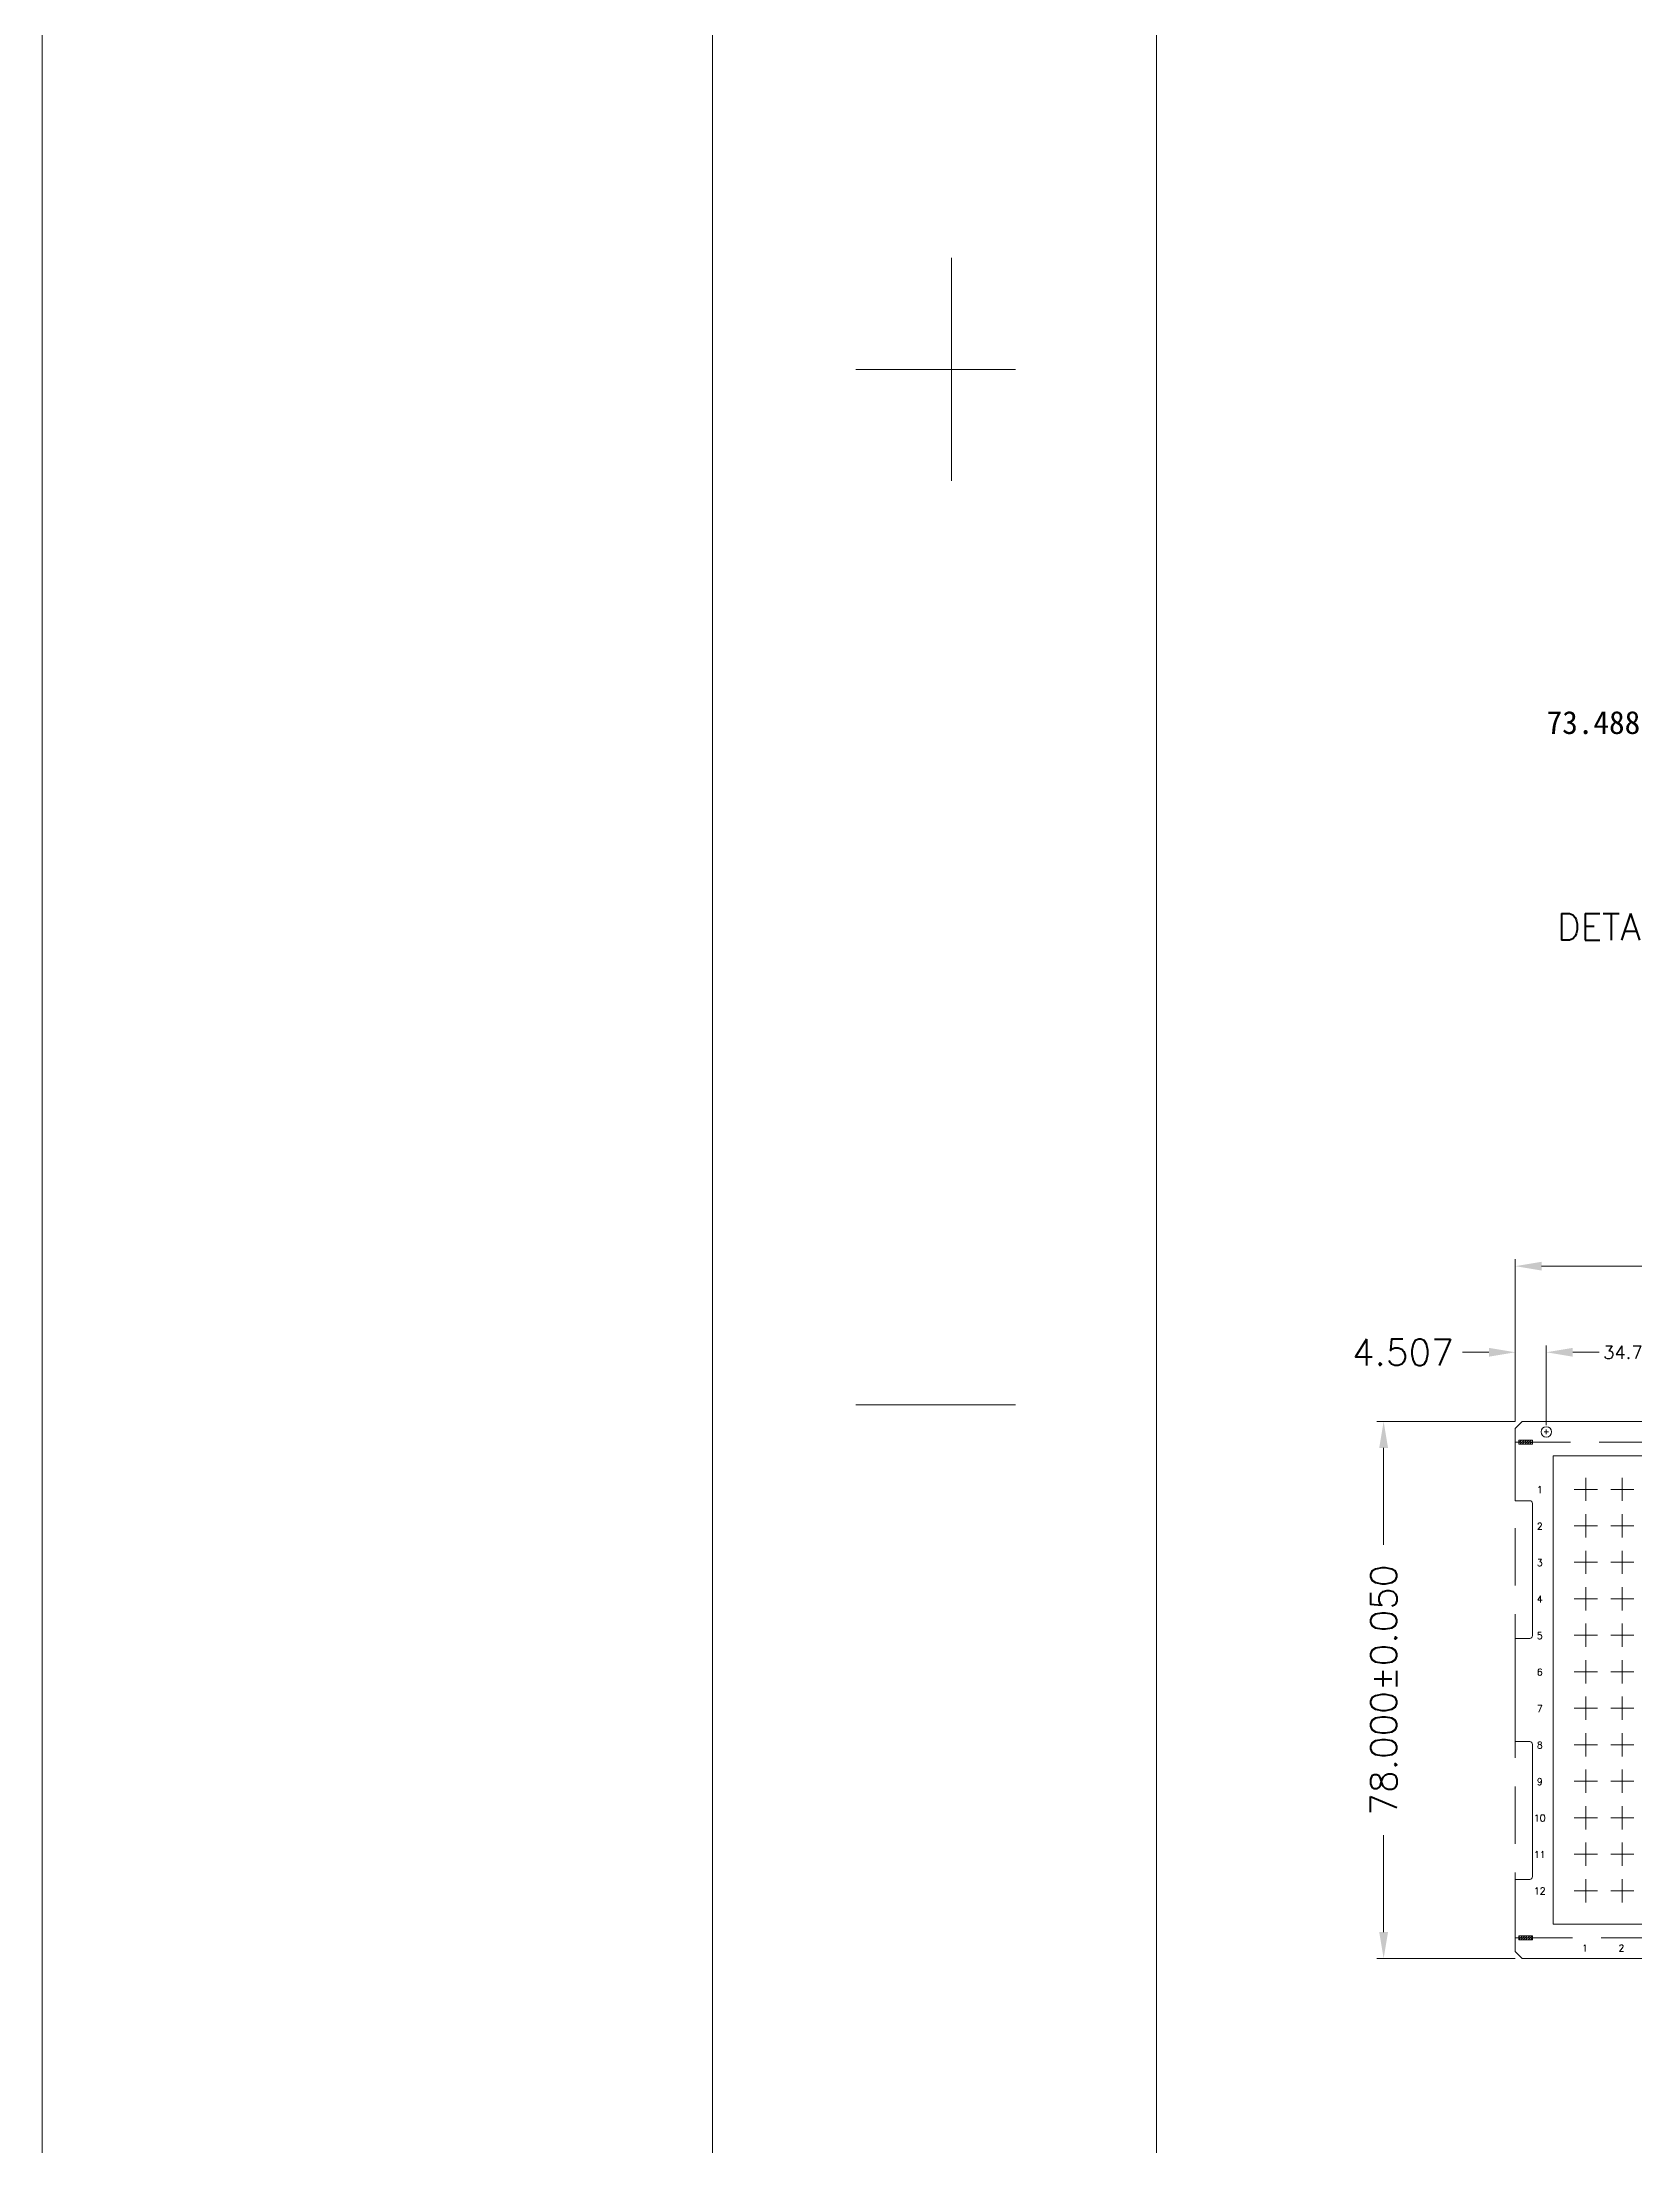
# Model space of a CAD drawing. Extents: x -140 to 3541, y -503 to -95.
# Drawn here: x 3120.4 to 3189.9, y -409.9 to -318.3 of the extents above; entities that cross this region are included whole.
import ezdxf

# ---------------------------------------------------------------- set-up
doc = ezdxf.new("R2010")
doc.units = 0
doc.header["$LTSCALE"] = 5
doc.header["$MEASUREMENT"] = 0
doc.header["$PDMODE"] = 3
for name, pattern in [('CENTER', [2, 1.25, -0.25, 0.25, -0.25]), ('DASHED', [0.75, 0.5, -0.25]), ('HIDDEN', [0.375, 0.25, -0.125])]:
    doc.linetypes.add(name, pattern=pattern)
doc.layers.get('Defpoints').update_dxf_attribs({"linetype": 'CONTINUOUS'})
for name, color, linetype in [('1', 7, 'CONTINUOUS'), ('1D', 4, 'CONTINUOUS'), ('center', 1, 'CONTINUOUS'), ('标注', 4, 'CONTINUOUS')]:
    doc.layers.add(name, color=color, linetype=linetype)
doc.layers.add('图层1实体', color=7, linetype='CONTINUOUS', lineweight=18)
doc.layers.add('尺寸线层', color=3, linetype='CONTINUOUS', lineweight=18)
doc.styles.add('SIMPLEX', font='SIMPLEX')
doc.styles.get("Standard").update_dxf_attribs({"font": 'romans.shx', "bigfont": 'bigfont.shx'})
doc.styles.add('宋体', font='')
doc.styles.get('宋体').set_extended_font_data('SimSun')
doc.dimstyles.new('副本Standard', dxfattribs={"dimtxt": 0.05, "dimasz": 0.05, "dimexe": 0.07, "dimexo": 0.07, "dimgap": 0.07, "dimtad": 1, "dimzin": 1, "dimdsep": 46, "dimtxsty": 'SIMPLEX', "dimcen": 0.1, "dimclrd": 256, "dimclre": 256, "dimclrt": 256, "dimadec": 0, "dimazin": 0, "dimtfac": 1, "dimtofl": 0, "dimtmove": 0, "dimatfit": 0, "dimfxl": 1, "dimlwd": -1, "dimlwe": -1, "dimarcsym": 0})

# ---------------------------------------------------------------- blocks, each defined once
blk = doc.blocks.new('*D100')
at = {"layer": 'Defpoints', "color": 0}
for p in [(3204.821, -274.423), (3198.555, -347.911), (3200.314, -347.911)]:
    blk.add_point(p, dxfattribs=at)
at = {"layer": '标注', "lineweight": 0}
blk.add_line((3200.289, -347.911), (3198.555, -347.911), dxfattribs=at)
at = {"layer": '标注', "lineweight": 0, "insert": (3192.137, -347.911), "char_height": 1, "attachment_point": 5, "style": '宋体'}
blk.add_mtext('73.488%%P0.300 TAPE', dxfattribs=at)

msp = doc.modelspace()

# ---------------------------------------------------------------- hatches: boundary and pattern name
at = {"layer": '1D', "lineweight": 0}
h = msp.add_hatch(dxfattribs=at)
h.set_pattern_fill('ANSI31', color=256, scale=0.6, style=0)
h.set_pattern_definition([(45, (2905.23009, -379.4911), (-0.053033009, 0.053033009), [])])
h.paths.add_polyline_path([(3184.80013, -379.17467), (3184.80013, -379.35467), (3185.40013, -379.35467), (3185.40013, -379.17467)])
h.paths.add_polyline_path([(3184.80013, -400.95467), (3184.80013, -400.77467), (3185.40013, -400.77467), (3185.40013, -400.95467)])
h.paths.add_polyline_path([(3261.30013, -400.77467), (3261.30013, -400.95467), (3261.90013, -400.95467), (3261.90013, -400.77467)])
h.paths.add_polyline_path([(3261.30013, -379.35467), (3261.30013, -379.17467), (3261.90013, -379.17467), (3261.90013, -379.35467)])

# ---------------------------------------------------------------- linework, layer by layer
at = {"layer": '1', "lineweight": 0}
msp.add_lwpolyline([(3261.75013, -401.76467), (3184.95013, -401.76467), (3184.65013, -401.46467), (3184.65013, -398.31467), (3185.28013, -398.31467, 0.41421356), (3185.40013, -398.19467), (3185.40013, -392.43467, 0.41421356), (3185.28013, -392.31467), (3184.65013, -392.31467), (3184.65013, -387.81467), (3185.28013, -387.81467, 0.41421356), (3185.40013, -387.69467), (3185.40013, -381.93467, 0.41421356), (3185.28013, -381.81467), (3184.65013, -381.81467), (3184.65013, -378.66467), (3184.95013, -378.36467), (3261.75013, -378.36467)], format="xyb", dxfattribs=at)
msp.add_circle((3186.00223, -378.81827), 0.2286, dxfattribs=at)
at = {"layer": '1D', "lineweight": 0}
for p, q in [((3185.90223, -378.81827), (3186.10223, -378.81827)), ((3186.00223, -378.91827), (3186.00223, -378.71827))]:
    msp.add_line(p, q, dxfattribs=at)
at = {"layer": '1D', "linetype": 'DASHED', "lineweight": 0}
msp.add_lwpolyline([(3262.05013, -379.26467), (3184.65013, -379.26467), (3184.65013, -400.86467), (3262.05013, -400.86467)], dxfattribs=at)
at = {"layer": '1D', "linetype": 'HIDDEN', "lineweight": 0}
for points in [[(3184.80013, -379.17467), (3184.80013, -379.35467), (3185.40013, -379.35467), (3185.40013, -379.17467)], [(3184.80013, -400.95467), (3184.80013, -400.77467), (3185.40013, -400.77467), (3185.40013, -400.95467)]]:
    msp.add_lwpolyline(points, close=True, dxfattribs=at)
at = {"layer": '1D', "lineweight": 0}
msp.add_lwpolyline([(3186.30013, -379.86467), (3260.70013, -379.86467), (3260.70013, -400.26467), (3186.30013, -400.26467)], close=True, dxfattribs=at)
at = {"layer": 'center', "linetype": 'CENTER', "lineweight": 0}
for p, q in [((3187.21791, -381.31967), (3188.23235, -381.31967)), ((3187.72513, -380.81245), (3187.72513, -381.82689)), ((3188.80791, -381.31967), (3189.82235, -381.31967)), ((3189.31513, -380.81245), (3189.31513, -381.82689)), ((3187.21791, -382.90967), (3188.23235, -382.90967)), ((3187.72513, -382.40245), (3187.72513, -383.41689)), ((3188.80791, -382.90967), (3189.82235, -382.90967)), ((3189.31513, -382.40245), (3189.31513, -383.41689)), ((3187.72513, -383.99245), (3187.72513, -385.00689)), ((3189.31513, -383.99245), (3189.31513, -385.00689)), ((3187.21791, -384.49967), (3188.23235, -384.49967)), ((3188.80791, -384.49967), (3189.82235, -384.49967)), ((3187.72513, -385.58245), (3187.72513, -386.59689)), ((3189.31513, -385.58245), (3189.31513, -386.59689)), ((3187.21791, -386.08967), (3188.23235, -386.08967)), ((3188.80791, -386.08967), (3189.82235, -386.08967)), ((3187.21791, -387.67967), (3188.23235, -387.67967)), ((3187.72513, -387.17245), (3187.72513, -388.18689)), ((3188.80791, -387.67967), (3189.82235, -387.67967)), ((3189.31513, -387.17245), (3189.31513, -388.18689)), ((3187.21791, -389.26967), (3188.23235, -389.26967)), ((3187.72513, -388.76245), (3187.72513, -389.77689)), ((3188.80791, -389.26967), (3189.82235, -389.26967)), ((3189.31513, -388.76245), (3189.31513, -389.77689)), ((3187.72513, -390.35245), (3187.72513, -391.36689)), ((3189.31513, -390.35245), (3189.31513, -391.36689)), ((3187.21791, -390.85967), (3188.23235, -390.85967)), ((3188.80791, -390.85967), (3189.82235, -390.85967)), ((3187.72513, -391.94245), (3187.72513, -392.95689)), ((3189.31513, -391.94245), (3189.31513, -392.95689)), ((3187.21791, -392.44967), (3188.23235, -392.44967)), ((3188.80791, -392.44967), (3189.82235, -392.44967)), ((3187.21791, -394.03967), (3188.23235, -394.03967)), ((3187.72513, -393.53245), (3187.72513, -394.54689)), ((3188.80791, -394.03967), (3189.82235, -394.03967)), ((3189.31513, -393.53245), (3189.31513, -394.54689)), ((3187.72513, -395.12245), (3187.72513, -396.13689)), ((3189.31513, -395.12245), (3189.31513, -396.13689)), ((3187.21791, -395.62967), (3188.23235, -395.62967)), ((3188.80791, -395.62967), (3189.82235, -395.62967)), ((3187.72513, -396.71245), (3187.72513, -397.72689)), ((3189.31513, -396.71245), (3189.31513, -397.72689)), ((3187.21791, -397.21967), (3188.23235, -397.21967)), ((3188.80791, -397.21967), (3189.82235, -397.21967)), ((3187.72513, -398.30245), (3187.72513, -399.31689)), ((3189.31513, -398.30245), (3189.31513, -399.31689)), ((3187.21791, -398.80967), (3188.23235, -398.80967)), ((3188.80791, -398.80967), (3189.82235, -398.80967))]:
    msp.add_line(p, q, dxfattribs=at)
at = {"layer": '图层1实体', "lineweight": 0}
for p, q in [((3160.08537, -327.65689, 0.03251), (3160.08537, -337.37493, 0.03251)), ((3160.08537, -327.65689, 0.03251), (3160.08537, -337.37493, 0.03251)), ((3155.91463, -332.51591, 0.03251), (3162.86586, -332.51591, 0.03251)), ((3155.91463, -332.51591, 0.03251), (3162.86586, -332.51591, 0.03251)), ((3155.91463, -377.63537, 0.03251), (3162.86586, -377.63537, 0.03251)), ((3155.91463, -377.63537, 0.03251), (3162.86586, -377.63537, 0.03251))]:
    msp.add_line(p, q, dxfattribs=at)
at = {"layer": '图层1实体'}
msp.add_lwpolyline([(3120.44441, -226.57204), (3540.55455, -226.57204), (3540.55455, -503.1744), (3120.44441, -503.1744)], close=True, dxfattribs=at)
at = {"layer": '图层1实体', "lineweight": 0, "elevation": 0.03251}
for points in [[(3149.65852, -250.60164), (3311.62224, -250.60164), (3311.62224, -475.5099), (3149.65852, -475.5099)], [(3169.01438, -255.16142), (3306.23004, -255.16142), (3306.23004, -470.97748), (3169.01438, -470.97748)]]:
    msp.add_lwpolyline(points, close=True, dxfattribs=at)
at = {"layer": '标注', "lineweight": 0}
for p, q in [((3184.65013, -378.36467), (3184.65013, -371.29362)), ((3185.80013, -371.59362), (3216.58822, -371.59362)), ((3183.50013, -375.34688), (3182.35013, -375.34688)), ((3184.65013, -378.36467), (3184.65013, -375.04688)), ((3186.00223, -378.51827), (3186.00223, -375.04688)), ((3186.00223, -378.51827), (3186.00223, -375.04688)), ((3187.15223, -375.34688), (3188.30223, -375.34688)), ((3187.15223, -375.34688), (3188.06606, -375.34688)), ((3184.65013, -378.36467), (3178.61385, -378.36467)), ((3178.91385, -379.51467), (3178.91385, -383.74086)), ((3178.91385, -400.61467), (3178.91385, -396.38848)), ((3184.65013, -401.76467), (3178.61385, -401.76467))]:
    msp.add_line(p, q, dxfattribs=at)
for points in [[(3185.80013, -371.40196), (3185.80013, -371.78529), (3184.65013, -371.59362)], [(3183.50013, -375.15521), (3183.50013, -375.53854), (3184.65013, -375.34688)], [(3187.15223, -375.15521), (3187.15223, -375.53854), (3186.00223, -375.34688)], [(3187.15223, -375.15521), (3187.15223, -375.53854), (3186.00223, -375.34688)], [(3178.72218, -379.51467), (3179.10551, -379.51467), (3178.91385, -378.36467)], [(3178.72218, -400.61467), (3179.10551, -400.61467), (3178.91385, -401.76467)]]:
    msp.add_solid(points, dxfattribs=at)

# ---------------------------------------------------------------- texts
at = {"layer": '尺寸线层', "lineweight": 0, "char_height": 0.2976191, "attachment_point": 5}
for s, insert in [('{\\Fsimplex|c134;1}', (3185.71716, -381.33525, -0.03721)), ('{\\Fsimplex|c0;2}', (3185.71716, -382.92525, -0.03721)), ('{\\Fsimplex|c0;3}', (3185.71716, -384.51525, -0.03721)), ('{\\Fsimplex|c0;4}', (3185.71716, -386.10525, -0.03721)), ('{\\Fsimplex|c0;5}', (3185.71716, -387.69525, -0.03721)), ('{\\Fsimplex|c0;6}', (3185.71716, -389.28525, -0.03721)), ('{\\Fsimplex|c0;7}', (3185.71716, -390.87525, -0.03721)), ('{\\Fsimplex|c0;8}', (3185.71716, -392.46525, -0.03721)), ('{\\Fsimplex|c0;9}', (3185.71716, -394.05525, -0.03721)), ('{\\Fsimplex|c134;1\\Fsimplex|c0;0}', (3185.71716, -395.64525, -0.03721)), ('{\\Fsimplex|c134;1\\Fsimplex|c0;1}', (3185.71716, -397.23525, -0.03721)), ('{\\Fsimplex|c0;12}', (3185.71716, -398.82525, -0.03721)), ('{\\Fsimplex|c0;1}', (3187.68626, -401.31107, -0.02977)), ('{\\Fsimplex|c0;2}', (3189.27626, -401.31107, -0.02977))]:
    msp.add_mtext(s, dxfattribs=dict(at, insert=insert))
at = {"layer": '标注', "lineweight": 0, "style": 'SIMPLEX'}
msp.add_text('DETAIL A', height=1.15, dxfattribs=at).set_placement((3186.4655, -357.38278))
at = {"layer": '标注', "lineweight": 0, "attachment_point": 5, "style": 'SIMPLEX'}
for s, insert, char_height in [('4.507', (3179.75013, -375.34688), 1.15), ('34.743±0.025', (3191.21368, -375.34688), 0.575)]:
    msp.add_mtext(s, dxfattribs=dict(at, insert=insert, char_height=char_height))
at = {"layer": '标注', "lineweight": 0, "insert": (3178.91385, -390.06467), "char_height": 1.15, "attachment_point": 5, "rotation": 90, "style": 'SIMPLEX'}
msp.add_mtext('78.000±0.050', dxfattribs=at)

# ---------------------------------------------------------------- dimensions: what is measured, and where the dimension line sits
at = {"layer": '标注', "lineweight": 0}
dim = msp.add_ordinate_dim(feature_location=(3200.31434, -347.91135), offset=(-1.75887, 0), dtype=0, origin=(3204.82134, -274.42335), text='<>%%P0.300 TAPE', dimstyle='副本Standard', override={"dimtxt": 1, "dimasz": 1, "dimexo": 0.025, "dimgap": 0.05, "dimtad": 0, "dimdec": 3, "dimtxsty": '宋体', "dimlwe": 0}, dxfattribs=at)
dim.commit()
dim.dimension.update_dxf_attribs({"geometry": '*D100', "text_midpoint": (3192.13675, -347.91135)})

doc.saveas('drawing.dxf')
